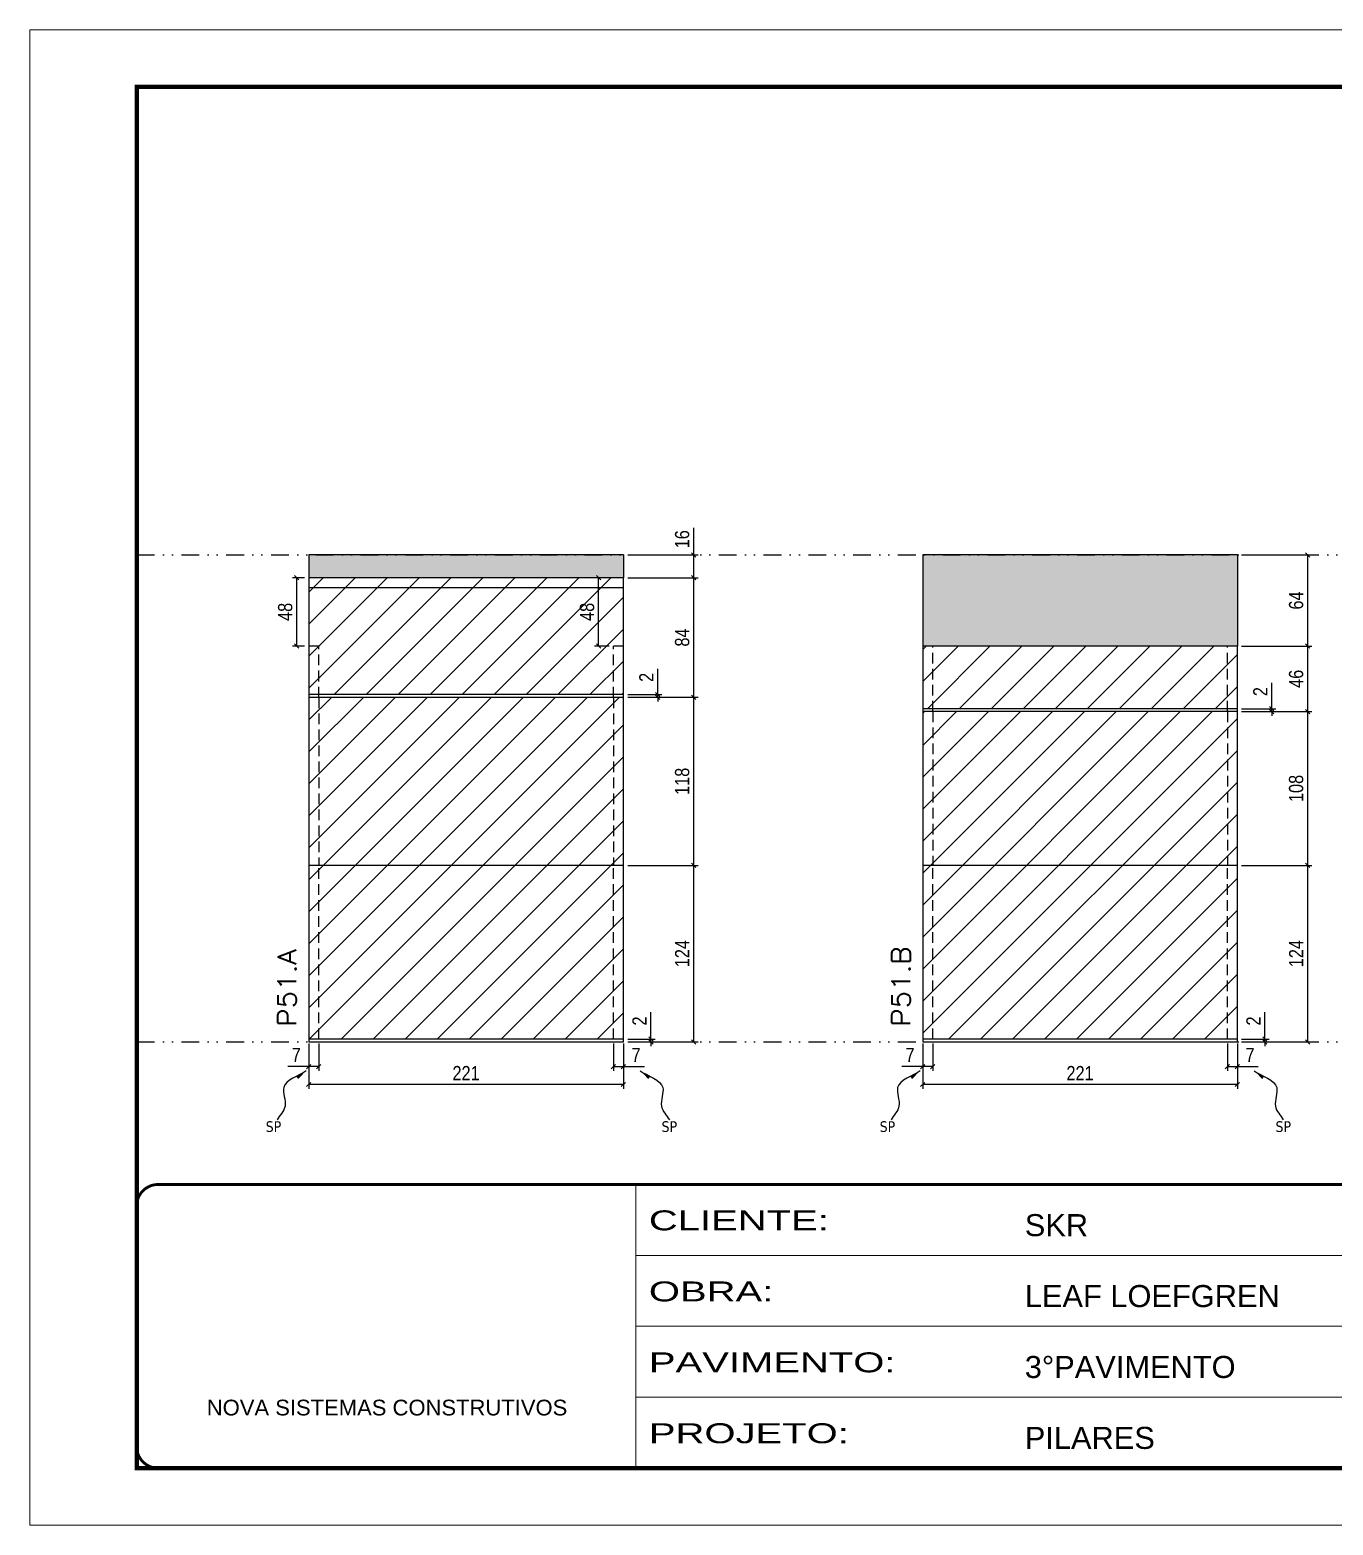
# Model space of a CAD drawing. Extents: x 14400 to 27878, y -21631 to 6985.
# Drawn here: x 14400 to 15315, y -11294 to -10244 of the extents above; entities that cross this region are included whole.
import ezdxf

# ---------------------------------------------------------------- set-up
doc = ezdxf.new("R2010")
doc.units = 0
for name, pattern in [('CONTINUO', [0]), ('DASHED', [0.75, 0.5, -0.25]), ('DIVIDE2', [0.625, 0.25, -0.125, 0, -0.125, 0, -0.125]), ('HIDDEN', [0.375, 0.25, -0.125])]:
    doc.linetypes.add(name, pattern=pattern)
for name, color, linetype in [('COTA', 241, 'Continuous'), ('Nível', 160, 'Continuous'), ('Painéis', 200, 'Continuous'), ('SARR_2.2x7', 40, 'Continuous'), ('Sarrafo de Pressão', 42, 'HIDDEN'), ('texto', 7, 'Continuous')]:
    doc.layers.add(name, color=color, linetype=linetype)
for name, color, linetype, lineweight in [('Folhas', 255, 'Continuous', 9), ('Hachura', 251, 'Continuous', 9), ('SARRAFO DE PRESSAO', 251, 'DASHED', 9), ('Texto Seção', 7, 'Continuous', 15)]:
    doc.layers.add(name, color=color, linetype=linetype, lineweight=lineweight)
doc.styles.add('ARIAL', font='arial.ttf')
doc.styles.add('COTA TECNICA', font='techl___.ttf', dxfattribs={"height": 10})
doc.styles.add('COTA TECNICA-50', font='techl___.ttf', dxfattribs={"height": 10})
doc.styles.add('REGUA-120', font='ROMANS.shx', dxfattribs={"height": 15})
doc.styles.get("Standard").update_dxf_attribs({"font": 'arial.ttf'})
doc.styles.add('Tecnologia', font='')
doc.styles.get('Tecnologia').set_extended_font_data('Forgotten Futurist')
doc.dimstyles.new('COTA PAINEL-50', dxfattribs={"dimtxt": 10, "dimasz": 3, "dimexe": 3, "dimexo": 3, "dimgap": 3, "dimtad": 1, "dimdec": 1, "dimzin": 12, "dimdsep": 46, "dimtxsty": 'COTA TECNICA-50', "dimblk1": 'OBLIQUE', "dimblk2": 'OBLIQUE', "dimsah": 1, "dimcen": 0.9, "dimclrd": 4, "dimclre": 4, "dimclrt": 240, "dimadec": 1, "dimazin": 3, "dimtfac": 1, "dimtdec": 1, "dimtmove": 0, "dimatfit": 3, "dimfxl": 1, "dimtolj": 1, "dimtzin": 12, "dimarcsym": 0})
doc.dimstyles.new('PAINEL', dxfattribs={"dimtxt": 10, "dimasz": 3, "dimexe": 3, "dimexo": 3, "dimgap": 3, "dimtad": 1, "dimdec": 1, "dimzin": 12, "dimdsep": 46, "dimtxsty": 'COTA TECNICA', "dimblk1": 'OBLIQUE', "dimblk2": 'OBLIQUE', "dimsah": 1, "dimcen": 0.9, "dimclrd": 4, "dimclre": 4, "dimclrt": 240, "dimadec": 1, "dimazin": 3, "dimtfac": 1, "dimtdec": 1, "dimtmove": 0, "dimatfit": 3, "dimfxl": 1, "dimtolj": 1, "dimtzin": 12, "dimarcsym": 0})
doc.dimstyles.get("Standard").update_dxf_attribs({"dimtxt": 0.18, "dimasz": 0.18, "dimexe": 0.18, "dimexo": 0.0625, "dimgap": 0.09, "dimtad": 0, "dimtih": 1, "dimtoh": 1, "dimdec": 4, "dimzin": 0, "dimdsep": 46, "dimtxsty": 'Standard', "dimcen": 0.09, "dimadec": 0, "dimazin": 0, "dimtfac": 1, "dimtdec": 4, "dimtofl": 0, "dimtmove": 0, "dimatfit": 3, "dimfxl": 1, "dimtolj": 1, "dimtzin": 0, "dimarcsym": 0})

# ---------------------------------------------------------------- blocks, each defined once
blk = doc.blocks.new('9999999999')
at = {"color": 30, "linetype": 'CONTINUO'}
for p, q in [((98564.6, 34230.2), (98564.6, 34429.4)), ((98564.6, 34379.6), (99584, 34379.6)), ((98564.6, 34329.8), (99488, 34329.8)), ((98564.6, 34280), (99488, 34280))]:
    blk.add_line(p, q, dxfattribs=at)
at = {"color": 30, "linetype": 'CONTINUO', "const_width": 2}
blk.add_lwpolyline([(99584, 34230.2), (99584, 34414.4, 0.414214), (99569, 34429.4), (98229, 34429.4, 0.414214), (98214, 34414.4), (98214, 34245.2, 0.414214), (98229, 34230.2), (99584, 34230.2)], format="xyb", dxfattribs=at)
at = {"layer": 'Folhas'}
blk.add_lwpolyline([(98139, 34190.2), (99624, 34190.2), (99624, 35240.2), (98139, 35240.2)], close=True, dxfattribs=at)
at = {"layer": 'Folhas', "color": 30, "const_width": 3}
blk.add_lwpolyline([(98214, 34230.2), (99584, 34230.2), (99584, 35200.2), (98214, 35200.2)], close=True, dxfattribs=at)
at = {"color": 7, "linetype": 'Continuous', "ltscale": 5, "style": 'ARIAL'}
for s, height, p in [('SKR', 15.48, (98837.7, 34393.1)), ('LEAF LOEFGREN', 15.483, (98837.7, 34343.3)), ('3°PAVIMENTO', 15.483, (98837.7, 34293.5)), ('NOVA SISTEMAS CONSTRUTIVOS', 11.059, (98263.2, 34267.2)), ('PILARES', 15.48, (98837.7, 34243.7))]:
    blk.add_text(s, height=height, dxfattribs=at).set_placement(p)
at = {"layer": 'Folhas', "color": 7, "style": 'Tecnologia', "width": 1.5}
for s, p in [('CLIENTE:', (98573.7, 34397.2)), ('OBRA:', (98573.7, 34347.3)), ('PAVIMENTO:', (98573.7, 34297.5)), ('PROJETO:', (98573.7, 34247.7))]:
    blk.add_text(s, height=14, dxfattribs=at).set_placement(p)
blk = doc.blocks.new('_Oblique')
at = {"color": 0, "linetype": 'ByBlock', "lineweight": -2}
blk.add_line((-0.5, -0.5), (0.5, 0.5), dxfattribs=at)
blk = doc.blocks.new('*D2200')
at = {"layer": 'COTA', "color": 4, "lineweight": -2, "transparency": 16777216}
for p, q in [((15027, -10955.6), (15027, -10987.5)), ((15248, -10955.6), (15248, -10987.5)), ((15248, -10984.5), (15027, -10984.5))]:
    blk.add_line(p, q, dxfattribs=at)
at = {"layer": 'Defpoints', "color": 0, "transparency": 16777216}
for p in [(15027, -10952.6), (15248, -10952.6), (15027, -10984.5)]:
    blk.add_point(p, dxfattribs=at)
at = {"layer": 'COTA', "color": 4, "lineweight": -2, "transparency": 16777216, "xscale": 3, "yscale": 3, "zscale": 3, "rotation": 180}
blk.add_blockref('_Oblique', (15027, -10984.5), dxfattribs=at)
at = {"layer": 'COTA', "color": 4, "lineweight": -2, "transparency": 16777216, "xscale": 3, "yscale": 3, "zscale": 3}
blk.add_blockref('_Oblique', (15248, -10984.5), dxfattribs=at)
at = {"layer": 'COTA', "color": 240, "transparency": 16777216, "insert": (15137.5, -10976.5), "char_height": 10, "attachment_point": 5, "style": 'COTA TECNICA'}
blk.add_mtext('\\A1;221', dxfattribs=at)
blk = doc.blocks.new('*D2201')
at = {"layer": 'COTA', "color": 4, "lineweight": -2, "transparency": 16777216}
for p, q in [((15241, -10955.6), (15241, -10974.9)), ((15248, -10957.6), (15248, -10974.9)), ((15241, -10971.9), (15248, -10971.9)), ((15248, -10971.9), (15262.7, -10971.9))]:
    blk.add_line(p, q, dxfattribs=at)
at = {"layer": 'Defpoints', "color": 0, "transparency": 16777216}
for p in [(15241, -10952.6), (15248, -10954.6), (15248, -10971.9)]:
    blk.add_point(p, dxfattribs=at)
at = {"layer": 'COTA', "color": 4, "lineweight": -2, "transparency": 16777216, "xscale": 3, "yscale": 3, "zscale": 3, "rotation": 180}
blk.add_blockref('_Oblique', (15241, -10971.9), dxfattribs=at)
at = {"layer": 'COTA', "color": 4, "lineweight": -2, "transparency": 16777216, "xscale": 3, "yscale": 3, "zscale": 3}
blk.add_blockref('_Oblique', (15248, -10971.9), dxfattribs=at)
at = {"layer": 'COTA', "color": 240, "transparency": 16777216, "insert": (15256.9, -10963.8), "char_height": 10, "attachment_point": 5, "style": 'COTA TECNICA-50'}
blk.add_mtext('\\A1;7', dxfattribs=at)
blk = doc.blocks.new('*D2202')
at = {"layer": 'COTA', "color": 4, "lineweight": -2, "transparency": 16777216}
for p, q in [((15027, -10957.6), (15027, -10974.9)), ((15034, -10955.6), (15034, -10974.9)), ((15027, -10971.9), (15012.3, -10971.9)), ((15034, -10971.9), (15027, -10971.9))]:
    blk.add_line(p, q, dxfattribs=at)
at = {"layer": 'Defpoints', "color": 0, "transparency": 16777216}
for p in [(15027, -10954.6), (15034, -10952.6), (15027, -10971.9)]:
    blk.add_point(p, dxfattribs=at)
at = {"layer": 'COTA', "color": 4, "lineweight": -2, "transparency": 16777216, "xscale": 3, "yscale": 3, "zscale": 3, "rotation": 180}
blk.add_blockref('_Oblique', (15027, -10971.9), dxfattribs=at)
at = {"layer": 'COTA', "color": 4, "lineweight": -2, "transparency": 16777216, "xscale": 3, "yscale": 3, "zscale": 3}
blk.add_blockref('_Oblique', (15034, -10971.9), dxfattribs=at)
at = {"layer": 'COTA', "color": 240, "transparency": 16777216, "insert": (15018.1, -10963.8), "char_height": 10, "attachment_point": 5, "style": 'COTA TECNICA-50'}
blk.add_mtext('\\A1;7', dxfattribs=at)
blk = doc.blocks.new('*D2203')
at = {"layer": 'COTA', "color": 4, "lineweight": -2, "transparency": 16777216}
for p, q in [((15267.3, -10952.6), (15267.3, -10933.8)), ((15251, -10952.6), (15270.3, -10952.6)), ((15251, -10954.6), (15270.3, -10954.6)), ((15267.3, -10954.6), (15267.3, -10952.6)), ((15267.3, -10954.6), (15267.3, -10957.6))]:
    blk.add_line(p, q, dxfattribs=at)
at = {"layer": 'Defpoints', "color": 0, "transparency": 16777216}
for p in [(15248, -10952.6), (15248, -10954.6), (15267.3, -10954.6)]:
    blk.add_point(p, dxfattribs=at)
at = {"layer": 'COTA', "color": 4, "lineweight": -2, "transparency": 16777216, "xscale": 3, "yscale": 3, "zscale": 3}
for p, rotation in [((15267.3, -10952.6), 270), ((15267.3, -10954.6), 90)]:
    blk.add_blockref('_Oblique', p, dxfattribs=dict(at, rotation=rotation))
at = {"layer": 'COTA', "color": 240, "transparency": 16777216, "insert": (15259.3, -10939.9), "char_height": 10, "attachment_point": 5, "rotation": 90, "style": 'COTA TECNICA-50'}
blk.add_mtext('\\A1;2', dxfattribs=at)
blk = doc.blocks.new('*D2204')
at = {"layer": 'COTA', "color": 4, "linetype": 'ByBlock', "lineweight": -2, "transparency": 16777216}
for p, q in [((15251, -10830.6), (15300.4, -10830.6)), ((15297.4, -10954.6), (15297.4, -10830.6)), ((15251, -10954.6), (15300.4, -10954.6))]:
    blk.add_line(p, q, dxfattribs=at)
at = {"layer": 'Defpoints', "color": 0, "linetype": 'ByBlock', "transparency": 16777216}
for p in [(15248, -10830.6), (15297.4, -10830.6), (15248, -10954.6)]:
    blk.add_point(p, dxfattribs=at)
at = {"layer": 'COTA', "color": 4, "linetype": 'ByBlock', "lineweight": -2, "transparency": 16777216, "xscale": 3, "yscale": 3, "zscale": 3}
for p, rotation in [((15297.4, -10830.6), 90), ((15297.4, -10954.6), 270)]:
    blk.add_blockref('_Oblique', p, dxfattribs=dict(at, rotation=rotation))
at = {"layer": 'COTA', "color": 240, "linetype": 'ByBlock', "transparency": 16777216, "insert": (15289.3, -10892.6), "char_height": 10, "attachment_point": 5, "rotation": 90, "style": 'COTA TECNICA'}
blk.add_mtext('\\A1;124', dxfattribs=at)
blk = doc.blocks.new('*D2205')
at = {"layer": 'COTA', "color": 4, "linetype": 'ByBlock', "lineweight": -2, "transparency": 16777216}
for p, q in [((15251, -10830.6), (15300.4, -10830.6)), ((15297.4, -10954.6), (15297.4, -10830.6)), ((15251, -10954.6), (15300.4, -10954.6))]:
    blk.add_line(p, q, dxfattribs=at)
at = {"layer": 'Defpoints', "color": 0, "linetype": 'ByBlock', "transparency": 16777216}
for p in [(15248, -10830.6), (15297.4, -10830.6), (15248, -10954.6)]:
    blk.add_point(p, dxfattribs=at)
at = {"layer": 'COTA', "color": 4, "linetype": 'ByBlock', "lineweight": -2, "transparency": 16777216, "xscale": 3, "yscale": 3, "zscale": 3}
for p, rotation in [((15297.4, -10830.6), 90), ((15297.4, -10954.6), 270)]:
    blk.add_blockref('_Oblique', p, dxfattribs=dict(at, rotation=rotation))
at = {"layer": 'COTA', "color": 240, "linetype": 'ByBlock', "transparency": 16777216, "insert": (15289.3, -10892.6), "char_height": 10, "attachment_point": 5, "rotation": 90, "style": 'COTA TECNICA'}
blk.add_mtext('\\A1;124', dxfattribs=at)
blk = doc.blocks.new('*D2206')
at = {"layer": 'COTA', "color": 4, "lineweight": -2, "transparency": 16777216}
for p, q in [((15251, -10612.6), (15300.4, -10612.6)), ((15297.4, -10676.6), (15297.4, -10612.6)), ((15251, -10676.6), (15300.4, -10676.6))]:
    blk.add_line(p, q, dxfattribs=at)
at = {"layer": 'Defpoints', "color": 0, "transparency": 16777216}
for p in [(15248, -10612.6), (15297.4, -10612.6), (15248, -10676.6)]:
    blk.add_point(p, dxfattribs=at)
at = {"layer": 'COTA', "color": 4, "lineweight": -2, "transparency": 16777216, "xscale": 3, "yscale": 3, "zscale": 3}
for p, rotation in [((15297.4, -10612.6), 90), ((15297.4, -10676.6), 270)]:
    blk.add_blockref('_Oblique', p, dxfattribs=dict(at, rotation=rotation))
at = {"layer": 'COTA', "color": 240, "transparency": 16777216, "insert": (15289.3, -10644.6), "char_height": 10, "attachment_point": 5, "rotation": 90, "style": 'COTA TECNICA'}
blk.add_mtext('\\A1;64', dxfattribs=at)
blk = doc.blocks.new('*D2199')
at = {"layer": 'COTA', "color": 4, "lineweight": -2, "transparency": 16777216}
for p, q in [((15251, -10722.6), (15300.4, -10722.6)), ((15297.4, -10830.6), (15297.4, -10722.6)), ((15251, -10830.6), (15300.4, -10830.6))]:
    blk.add_line(p, q, dxfattribs=at)
at = {"layer": 'Defpoints', "color": 0, "transparency": 16777216}
for p in [(15248, -10722.6), (15297.4, -10722.6), (15248, -10830.6)]:
    blk.add_point(p, dxfattribs=at)
at = {"layer": 'COTA', "color": 4, "lineweight": -2, "transparency": 16777216, "xscale": 3, "yscale": 3, "zscale": 3}
for p, rotation in [((15297.4, -10722.6), 90), ((15297.4, -10830.6), 270)]:
    blk.add_blockref('_Oblique', p, dxfattribs=dict(at, rotation=rotation))
at = {"layer": 'COTA', "color": 240, "transparency": 16777216, "insert": (15289.3, -10776.6), "char_height": 10, "attachment_point": 5, "rotation": 90, "style": 'COTA TECNICA'}
blk.add_mtext('\\A1;108', dxfattribs=at)
blk = doc.blocks.new('*D2207')
at = {"layer": 'COTA', "color": 4, "lineweight": -2, "transparency": 16777216}
for p, q in [((15251, -10676.6), (15300.4, -10676.6)), ((15297.4, -10722.6), (15297.4, -10676.6)), ((15251, -10722.6), (15300.4, -10722.6))]:
    blk.add_line(p, q, dxfattribs=at)
at = {"layer": 'Defpoints', "color": 0, "transparency": 16777216}
for p in [(15248, -10676.6), (15297.4, -10676.6), (15248, -10722.6)]:
    blk.add_point(p, dxfattribs=at)
at = {"layer": 'COTA', "color": 4, "lineweight": -2, "transparency": 16777216, "xscale": 3, "yscale": 3, "zscale": 3}
for p, rotation in [((15297.4, -10676.6), 90), ((15297.4, -10722.6), 270)]:
    blk.add_blockref('_Oblique', p, dxfattribs=dict(at, rotation=rotation))
at = {"layer": 'COTA', "color": 240, "transparency": 16777216, "insert": (15289.3, -10699.6), "char_height": 10, "attachment_point": 5, "rotation": 90, "style": 'COTA TECNICA'}
blk.add_mtext('\\A1;46', dxfattribs=at)
blk = doc.blocks.new('*D2208')
at = {"layer": 'COTA', "color": 4, "lineweight": -2, "transparency": 16777216}
for p, q in [((14595.8, -10955.6), (14595.8, -10987.5)), ((14816.8, -10955.6), (14816.8, -10987.5)), ((14816.8, -10984.5), (14595.8, -10984.5))]:
    blk.add_line(p, q, dxfattribs=at)
at = {"layer": 'Defpoints', "color": 0, "transparency": 16777216}
for p in [(14595.8, -10952.6), (14816.8, -10952.6), (14595.8, -10984.5)]:
    blk.add_point(p, dxfattribs=at)
at = {"layer": 'COTA', "color": 4, "lineweight": -2, "transparency": 16777216, "xscale": 3, "yscale": 3, "zscale": 3, "rotation": 180}
blk.add_blockref('_Oblique', (14595.8, -10984.5), dxfattribs=at)
at = {"layer": 'COTA', "color": 4, "lineweight": -2, "transparency": 16777216, "xscale": 3, "yscale": 3, "zscale": 3}
blk.add_blockref('_Oblique', (14816.8, -10984.5), dxfattribs=at)
at = {"layer": 'COTA', "color": 240, "transparency": 16777216, "insert": (14706.3, -10976.5), "char_height": 10, "attachment_point": 5, "style": 'COTA TECNICA'}
blk.add_mtext('\\A1;221', dxfattribs=at)
blk = doc.blocks.new('*D2209')
at = {"layer": 'COTA', "color": 4, "lineweight": -2, "transparency": 16777216}
for p, q in [((14809.8, -10955.6), (14809.8, -10974.9)), ((14816.8, -10957.6), (14816.8, -10974.9)), ((14809.8, -10971.9), (14816.8, -10971.9)), ((14816.8, -10971.9), (14831.6, -10971.9))]:
    blk.add_line(p, q, dxfattribs=at)
at = {"layer": 'Defpoints', "color": 0, "transparency": 16777216}
for p in [(14809.8, -10952.6), (14816.8, -10954.6), (14816.8, -10971.9)]:
    blk.add_point(p, dxfattribs=at)
at = {"layer": 'COTA', "color": 4, "lineweight": -2, "transparency": 16777216, "xscale": 3, "yscale": 3, "zscale": 3, "rotation": 180}
blk.add_blockref('_Oblique', (14809.8, -10971.9), dxfattribs=at)
at = {"layer": 'COTA', "color": 4, "lineweight": -2, "transparency": 16777216, "xscale": 3, "yscale": 3, "zscale": 3}
blk.add_blockref('_Oblique', (14816.8, -10971.9), dxfattribs=at)
at = {"layer": 'COTA', "color": 240, "transparency": 16777216, "insert": (14825.7, -10963.8), "char_height": 10, "attachment_point": 5, "style": 'COTA TECNICA-50'}
blk.add_mtext('\\A1;7', dxfattribs=at)
blk = doc.blocks.new('*D2210')
at = {"layer": 'COTA', "color": 4, "lineweight": -2, "transparency": 16777216}
for p, q in [((14595.8, -10957.6), (14595.8, -10974.9)), ((14602.8, -10955.6), (14602.8, -10974.9)), ((14595.8, -10971.9), (14581.1, -10971.9)), ((14602.8, -10971.9), (14595.8, -10971.9))]:
    blk.add_line(p, q, dxfattribs=at)
at = {"layer": 'Defpoints', "color": 0, "transparency": 16777216}
for p in [(14595.8, -10954.6), (14602.8, -10952.6), (14595.8, -10971.9)]:
    blk.add_point(p, dxfattribs=at)
at = {"layer": 'COTA', "color": 4, "lineweight": -2, "transparency": 16777216, "xscale": 3, "yscale": 3, "zscale": 3, "rotation": 180}
blk.add_blockref('_Oblique', (14595.8, -10971.9), dxfattribs=at)
at = {"layer": 'COTA', "color": 4, "lineweight": -2, "transparency": 16777216, "xscale": 3, "yscale": 3, "zscale": 3}
blk.add_blockref('_Oblique', (14602.8, -10971.9), dxfattribs=at)
at = {"layer": 'COTA', "color": 240, "transparency": 16777216, "insert": (14587, -10963.8), "char_height": 10, "attachment_point": 5, "style": 'COTA TECNICA-50'}
blk.add_mtext('\\A1;7', dxfattribs=at)
blk = doc.blocks.new('*D2211')
at = {"layer": 'COTA', "color": 4, "lineweight": -2, "transparency": 16777216}
for p, q in [((14836.1, -10952.6), (14836.1, -10933.8)), ((14819.8, -10952.6), (14839.1, -10952.6)), ((14819.8, -10954.6), (14839.1, -10954.6)), ((14836.1, -10954.6), (14836.1, -10952.6)), ((14836.1, -10954.6), (14836.1, -10957.6))]:
    blk.add_line(p, q, dxfattribs=at)
at = {"layer": 'Defpoints', "color": 0, "transparency": 16777216}
for p in [(14816.8, -10952.6), (14816.8, -10954.6), (14836.1, -10954.6)]:
    blk.add_point(p, dxfattribs=at)
at = {"layer": 'COTA', "color": 4, "lineweight": -2, "transparency": 16777216, "xscale": 3, "yscale": 3, "zscale": 3}
for p, rotation in [((14836.1, -10952.6), 270), ((14836.1, -10954.6), 90)]:
    blk.add_blockref('_Oblique', p, dxfattribs=dict(at, rotation=rotation))
at = {"layer": 'COTA', "color": 240, "transparency": 16777216, "insert": (14828.1, -10939.9), "char_height": 10, "attachment_point": 5, "rotation": 90, "style": 'COTA TECNICA-50'}
blk.add_mtext('\\A1;2', dxfattribs=at)
blk = doc.blocks.new('*D2212')
at = {"layer": 'COTA', "color": 4, "linetype": 'ByBlock', "lineweight": -2, "transparency": 16777216}
for p, q in [((14819.8, -10830.6), (14869.2, -10830.6)), ((14866.2, -10954.6), (14866.2, -10830.6)), ((14819.8, -10954.6), (14869.2, -10954.6))]:
    blk.add_line(p, q, dxfattribs=at)
at = {"layer": 'Defpoints', "color": 0, "linetype": 'ByBlock', "transparency": 16777216}
for p in [(14816.8, -10830.6), (14866.2, -10830.6), (14816.8, -10954.6)]:
    blk.add_point(p, dxfattribs=at)
at = {"layer": 'COTA', "color": 4, "linetype": 'ByBlock', "lineweight": -2, "transparency": 16777216, "xscale": 3, "yscale": 3, "zscale": 3}
for p, rotation in [((14866.2, -10830.6), 90), ((14866.2, -10954.6), 270)]:
    blk.add_blockref('_Oblique', p, dxfattribs=dict(at, rotation=rotation))
at = {"layer": 'COTA', "color": 240, "linetype": 'ByBlock', "transparency": 16777216, "insert": (14858.1, -10892.6), "char_height": 10, "attachment_point": 5, "rotation": 90, "style": 'COTA TECNICA'}
blk.add_mtext('\\A1;124', dxfattribs=at)
blk = doc.blocks.new('*D2213')
at = {"layer": 'COTA', "color": 4, "linetype": 'ByBlock', "lineweight": -2, "transparency": 16777216}
for p, q in [((14819.8, -10830.6), (14869.2, -10830.6)), ((14866.2, -10954.6), (14866.2, -10830.6)), ((14819.8, -10954.6), (14869.2, -10954.6))]:
    blk.add_line(p, q, dxfattribs=at)
at = {"layer": 'Defpoints', "color": 0, "linetype": 'ByBlock', "transparency": 16777216}
for p in [(14816.8, -10830.6), (14866.2, -10830.6), (14816.8, -10954.6)]:
    blk.add_point(p, dxfattribs=at)
at = {"layer": 'COTA', "color": 4, "linetype": 'ByBlock', "lineweight": -2, "transparency": 16777216, "xscale": 3, "yscale": 3, "zscale": 3}
for p, rotation in [((14866.2, -10830.6), 90), ((14866.2, -10954.6), 270)]:
    blk.add_blockref('_Oblique', p, dxfattribs=dict(at, rotation=rotation))
at = {"layer": 'COTA', "color": 240, "linetype": 'ByBlock', "transparency": 16777216, "insert": (14858.1, -10892.6), "char_height": 10, "attachment_point": 5, "rotation": 90, "style": 'COTA TECNICA'}
blk.add_mtext('\\A1;124', dxfattribs=at)
blk = doc.blocks.new('*D2214')
at = {"layer": 'COTA', "color": 4, "lineweight": -2, "transparency": 16777216}
for p, q in [((14866.2, -10612.6), (14866.2, -10593.6)), ((14819.8, -10612.6), (14869.2, -10612.6)), ((14866.2, -10628.6), (14866.2, -10612.6)), ((14819.8, -10628.6), (14869.2, -10628.6))]:
    blk.add_line(p, q, dxfattribs=at)
at = {"layer": 'Defpoints', "color": 0, "transparency": 16777216}
for p in [(14816.8, -10612.6), (14866.2, -10612.6), (14816.8, -10628.6)]:
    blk.add_point(p, dxfattribs=at)
at = {"layer": 'COTA', "color": 4, "lineweight": -2, "transparency": 16777216, "xscale": 3, "yscale": 3, "zscale": 3}
for p, rotation in [((14866.2, -10612.6), 90), ((14866.2, -10628.6), 270)]:
    blk.add_blockref('_Oblique', p, dxfattribs=dict(at, rotation=rotation))
at = {"layer": 'COTA', "color": 240, "transparency": 16777216, "insert": (14858.1, -10601.6), "char_height": 10, "attachment_point": 5, "rotation": 90, "style": 'COTA TECNICA'}
blk.add_mtext('\\A1;16', dxfattribs=at)
blk = doc.blocks.new('*D2215')
at = {"layer": 'COTA', "color": 4, "lineweight": -2, "transparency": 16777216}
for p, q in [((14819.8, -10712.6), (14869.2, -10712.6)), ((14866.2, -10830.6), (14866.2, -10712.6)), ((14819.8, -10830.6), (14869.2, -10830.6))]:
    blk.add_line(p, q, dxfattribs=at)
at = {"layer": 'Defpoints', "color": 0, "transparency": 16777216}
for p in [(14816.8, -10712.6), (14866.2, -10712.6), (14816.8, -10830.6)]:
    blk.add_point(p, dxfattribs=at)
at = {"layer": 'COTA', "color": 4, "lineweight": -2, "transparency": 16777216, "xscale": 3, "yscale": 3, "zscale": 3}
for p, rotation in [((14866.2, -10712.6), 90), ((14866.2, -10830.6), 270)]:
    blk.add_blockref('_Oblique', p, dxfattribs=dict(at, rotation=rotation))
at = {"layer": 'COTA', "color": 240, "transparency": 16777216, "insert": (14858.1, -10771.6), "char_height": 10, "attachment_point": 5, "rotation": 90, "style": 'COTA TECNICA'}
blk.add_mtext('\\A1;118', dxfattribs=at)
blk = doc.blocks.new('*D2216')
at = {"layer": 'COTA', "color": 4, "lineweight": -2, "transparency": 16777216}
for p, q in [((14819.8, -10628.6), (14869.2, -10628.6)), ((14866.2, -10712.6), (14866.2, -10628.6)), ((14819.8, -10712.6), (14869.2, -10712.6))]:
    blk.add_line(p, q, dxfattribs=at)
at = {"layer": 'Defpoints', "color": 0, "transparency": 16777216}
for p in [(14816.8, -10628.6), (14866.2, -10628.6), (14816.8, -10712.6)]:
    blk.add_point(p, dxfattribs=at)
at = {"layer": 'COTA', "color": 4, "lineweight": -2, "transparency": 16777216, "xscale": 3, "yscale": 3, "zscale": 3}
for p, rotation in [((14866.2, -10628.6), 90), ((14866.2, -10712.6), 270)]:
    blk.add_blockref('_Oblique', p, dxfattribs=dict(at, rotation=rotation))
at = {"layer": 'COTA', "color": 240, "transparency": 16777216, "insert": (14858.1, -10670.6), "char_height": 10, "attachment_point": 5, "rotation": 90, "style": 'COTA TECNICA'}
blk.add_mtext('\\A1;84', dxfattribs=at)
blk = doc.blocks.new('*D2217')
at = {"layer": 'COTA', "color": 4, "lineweight": -2, "transparency": 16777216}
for p, q in [((14592.8, -10628.6), (14584.4, -10628.6)), ((14587.4, -10676.6), (14587.4, -10628.6)), ((14592.8, -10676.6), (14584.4, -10676.6))]:
    blk.add_line(p, q, dxfattribs=at)
at = {"layer": 'Defpoints', "color": 0, "transparency": 16777216}
for p in [(14587.4, -10628.6), (14595.8, -10628.6), (14595.8, -10676.6)]:
    blk.add_point(p, dxfattribs=at)
at = {"layer": 'COTA', "color": 4, "lineweight": -2, "transparency": 16777216, "xscale": 3, "yscale": 3, "zscale": 3}
for p, rotation in [((14587.4, -10628.6), 90), ((14587.4, -10676.6), 270)]:
    blk.add_blockref('_Oblique', p, dxfattribs=dict(at, rotation=rotation))
at = {"layer": 'COTA', "color": 240, "transparency": 16777216, "insert": (14579.3, -10652.6), "char_height": 10, "attachment_point": 5, "rotation": 90, "style": 'COTA TECNICA'}
blk.add_mtext('\\A1;48', dxfattribs=at)
blk = doc.blocks.new('*D2218')
at = {"layer": 'COTA', "color": 4, "lineweight": -2, "transparency": 16777216}
for p, q in [((14806.8, -10628.6), (14796.4, -10628.6)), ((14799.4, -10676.6), (14799.4, -10628.6)), ((14806.8, -10676.6), (14796.4, -10676.6))]:
    blk.add_line(p, q, dxfattribs=at)
at = {"layer": 'Defpoints', "color": 0, "transparency": 16777216}
for p in [(14799.4, -10628.6), (14809.8, -10628.6), (14809.8, -10676.6)]:
    blk.add_point(p, dxfattribs=at)
at = {"layer": 'COTA', "color": 4, "lineweight": -2, "transparency": 16777216, "xscale": 3, "yscale": 3, "zscale": 3}
for p, rotation in [((14799.4, -10628.6), 90), ((14799.4, -10676.6), 270)]:
    blk.add_blockref('_Oblique', p, dxfattribs=dict(at, rotation=rotation))
at = {"layer": 'COTA', "color": 240, "transparency": 16777216, "insert": (14791.3, -10652.6), "char_height": 10, "attachment_point": 5, "rotation": 90, "style": 'COTA TECNICA'}
blk.add_mtext('\\A1;48', dxfattribs=at)
blk = doc.blocks.new('*D2397')
at = {"layer": 'COTA', "color": 4, "lineweight": -2, "transparency": 16777216}
for p, q in [((14840.9, -10710.6), (14840.9, -10692.5)), ((14819.8, -10710.6), (14843.9, -10710.6)), ((14819.8, -10712.6), (14843.9, -10712.6)), ((14840.9, -10712.6), (14840.9, -10710.6)), ((14840.9, -10712.6), (14840.9, -10715.6))]:
    blk.add_line(p, q, dxfattribs=at)
at = {"layer": 'Defpoints', "color": 0, "transparency": 16777216}
for p in [(14816.8, -10710.6), (14816.8, -10712.6), (14840.9, -10710.6)]:
    blk.add_point(p, dxfattribs=at)
at = {"layer": 'COTA', "color": 4, "lineweight": -2, "transparency": 16777216, "xscale": 3, "yscale": 3, "zscale": 3}
for p, rotation in [((14840.9, -10710.6), 270), ((14840.9, -10712.6), 90)]:
    blk.add_blockref('_Oblique', p, dxfattribs=dict(at, rotation=rotation))
at = {"layer": 'COTA', "color": 240, "transparency": 16777216, "insert": (14832.9, -10698.6), "char_height": 10, "attachment_point": 5, "rotation": 90, "style": 'COTA TECNICA'}
blk.add_mtext('\\A1;2', dxfattribs=at)
blk = doc.blocks.new('*D2398')
at = {"layer": 'COTA', "color": 4, "lineweight": -2, "transparency": 16777216}
for p, q in [((15272.1, -10720.6), (15272.1, -10702.5)), ((15251, -10720.6), (15275.1, -10720.6)), ((15251, -10722.6), (15275.1, -10722.6)), ((15272.1, -10722.6), (15272.1, -10720.6)), ((15272.1, -10722.6), (15272.1, -10725.6))]:
    blk.add_line(p, q, dxfattribs=at)
at = {"layer": 'Defpoints', "color": 0, "transparency": 16777216}
for p in [(15248, -10720.6), (15248, -10722.6), (15272.1, -10720.6)]:
    blk.add_point(p, dxfattribs=at)
at = {"layer": 'COTA', "color": 4, "lineweight": -2, "transparency": 16777216, "xscale": 3, "yscale": 3, "zscale": 3}
for p, rotation in [((15272.1, -10720.6), 270), ((15272.1, -10722.6), 90)]:
    blk.add_blockref('_Oblique', p, dxfattribs=dict(at, rotation=rotation))
at = {"layer": 'COTA', "color": 240, "transparency": 16777216, "insert": (15264.1, -10708.6), "char_height": 10, "attachment_point": 5, "rotation": 90, "style": 'COTA TECNICA'}
blk.add_mtext('\\A1;2', dxfattribs=at)

msp = doc.modelspace()

# ---------------------------------------------------------------- hatches: boundary and pattern name
at = {"layer": 'COTA'}
h = msp.add_hatch(dxfattribs=at)
h.set_pattern_fill('AR-CONC', color=256, scale=0.03)
h.set_pattern_definition([(50, (0, 2), (5.4655401, -0.4781726), [0.5715, -6.2865]), (355, (0, 2), (-1.0573026, 5.7317054), [0.4572, -5.0292175]), (100.451445, (0.4555, 1.96), (4.4082374, 5.2535326), [0.4857003, -5.3427073]), (46.1842, (0, 3.524), (8.1323712, -1.2612698), [0.85725, -9.42975]), (96.63556, (0.678, 3.419), (7.122124, 7.4227837), [0.7285507, -8.0140682]), (351.18415, (0, 3.524), (7.122124, 7.4227837), [0.685799, -7.543792]), (21, (0.762, 3.143), (4.5484317, -3.067956), [0.5715, -6.2865]), (326, (0.762, 3.143), (1.8540609, 5.525639), [0.4572, -5.0292]), (71.451445, (1.141, 2.8873), (6.4024926, 2.457683), [0.4857003, -5.3426981]), (37.5, (0, 2), (0.0926581, 2.53665117), [0, -4.96824, 0, -5.1054, 0, -5.04825]), (7.5, (0, 2), (2.00458988, 3.00541724), [0, -2.91084, 0, -4.85394, 0, -1.92405]), (327.5, (-1.6993, 2), (4.06771786, -0.17186232), [0, -1.905, 0, -5.9436, 0, -7.8867]), (317.5, (-2.4613, 2), (4.44387544, 0.7627947), [0, -2.4765, 0, -3.94716, 0, -5.6007])])
h.paths.add_polyline_path([(14595.82, -10612.62), (14595.82, -10628.62), (14816.82, -10628.62), (14816.82, -10612.62)])
h = msp.add_hatch(dxfattribs=at)
h.set_pattern_fill('AR-CONC', color=256, scale=0.03)
h.set_pattern_definition([(50, (1.963, -1146.575), (5.4655401, -0.4781726), [0.5715, -6.2865]), (355, (1.963, -1146.575), (-1.0573026, 5.7317054), [0.4572, -5.0292175]), (100.451445, (2.4185, -1146.615), (4.4082374, 5.2535326), [0.4857003, -5.3427073]), (46.1842, (1.963, -1145.051), (8.1323712, -1.2612698), [0.85725, -9.42975]), (96.63556, (2.641, -1145.156), (7.122124, 7.4227837), [0.7285507, -8.0140682]), (351.18415, (1.963, -1145.051), (7.122124, 7.4227837), [0.685799, -7.543792]), (21, (2.725, -1145.432), (4.5484317, -3.067956), [0.5715, -6.2865]), (326, (2.725, -1145.432), (1.8540609, 5.525639), [0.4572, -5.0292]), (71.451445, (3.104, -1145.688), (6.4024926, 2.457683), [0.4857003, -5.3426981]), (37.5, (1.963, -1146.5751), (0.0926581, 2.53665117), [0, -4.96824, 0, -5.1054, 0, -5.04825]), (7.5, (1.963, -1146.575), (2.00458988, 3.00541724), [0, -2.91084, 0, -4.85394, 0, -1.92405]), (327.5, (0.2638, -1146.5751), (4.06771786, -0.17186232), [0, -1.905, 0, -5.9436, 0, -7.8867]), (317.5, (-0.4982, -1146.575), (4.44387544, 0.7627947), [0, -2.4765, 0, -3.94716, 0, -5.6007])])
h.paths.add_polyline_path([(15248.01, -10676.62), (15248.01, -10612.62), (15027.01, -10612.62), (15027.01, -10676.62)])
at = {"layer": 'Hachura'}
h = msp.add_hatch(dxfattribs=at)
h.set_pattern_fill('ANSI31', color=256, scale=5)
h.paths.add_polyline_path([(14816.82, -10628.62), (14595.82, -10628.62), (14595.82, -10710.62), (14816.82, -10710.62)])
h.paths.add_polyline_path([(15248.01, -10676.62), (15027.01, -10676.62), (15027.01, -10720.62), (15248.01, -10720.62)])
h.paths.add_polyline_path([(15457.93, -10676.62), (15432.93, -10676.62), (15432.93, -10712.62), (15457.93, -10712.62)])
h.paths.add_polyline_path([(15671.44, -10676.62), (15646.44, -10676.62), (15646.44, -10712.62), (15671.44, -10712.62)])
h = msp.add_hatch(dxfattribs=at)
h.set_pattern_fill('ANSI31', color=256, scale=5)
h.paths.add_polyline_path([(14595.82, -10712.62), (14595.82, -10830.62), (14816.82, -10830.62), (14816.82, -10712.62)])
h.paths.add_polyline_path([(14595.82, -10830.62), (14595.82, -10952.62), (14816.82, -10952.62), (14816.82, -10830.62)])
h.paths.add_polyline_path([(15248.01, -10830.62), (15248.01, -10722.62), (15027.01, -10722.62), (15027.01, -10830.62)])
h.paths.add_polyline_path([(15027.01, -10830.62), (15027.01, -10952.62), (15248.01, -10952.62), (15248.01, -10830.62)])
h.paths.add_polyline_path([(15432.93, -10952.62), (15457.93, -10952.62), (15457.93, -10712.62), (15432.93, -10712.62)])
h.paths.add_polyline_path([(15671.44, -10712.62), (15646.44, -10712.62), (15646.44, -10952.62), (15671.44, -10952.62)])

# ---------------------------------------------------------------- linework, layer by layer
at = {"layer": 'COTA'}
for p, q in [((14816.82, -10612.62), (14595.82, -10612.62)), ((14595.82, -10612.62), (14595.82, -10628.62)), ((14816.82, -10612.62), (14816.82, -10628.62)), ((15248.01, -10612.62), (15027.01, -10612.62)), ((15027.01, -10612.62), (15027.01, -10676.62)), ((15248.01, -10612.62), (15248.01, -10676.62)), ((14602.82, -10676.62), (14595.82, -10676.62)), ((14816.82, -10676.62), (14809.82, -10676.62))]:
    msp.add_line(p, q, dxfattribs=at)
at = {"layer": 'Nível', "color": 4, "linetype": 'DIVIDE2', "ltscale": 50}
for p, q in [((14474.97, -10612.62), (15844.97, -10612.62)), ((14474.97, -10954.62), (15844.97, -10954.62))]:
    msp.add_line(p, q, dxfattribs=at)
at = {"layer": 'Painéis'}
for p, q in [((14595.82, -10628.62), (14595.82, -10954.62)), ((14816.82, -10628.62), (14595.82, -10628.62)), ((14816.82, -10954.62), (14816.82, -10628.62)), ((15027.01, -10676.62), (15027.01, -10954.62)), ((15248.01, -10676.62), (15027.01, -10676.62)), ((15248.01, -10954.62), (15248.01, -10676.62)), ((14816.82, -10710.62), (14595.82, -10710.62)), ((14816.82, -10712.62), (14595.82, -10712.62)), ((15248.01, -10720.62), (15027.01, -10720.62)), ((15248.01, -10722.62), (15027.01, -10722.62)), ((14816.82, -10830.62), (14595.82, -10830.62)), ((15248.01, -10830.62), (15027.01, -10830.62)), ((14595.82, -10954.62), (14816.82, -10954.62)), ((15027.01, -10954.62), (15248.01, -10954.62))]:
    msp.add_line(p, q, dxfattribs=at)
for points in [[(14816.82, -10952.62), (14595.82, -10952.62), (14595.82, -10954.62), (14816.82, -10954.62)], [(15248.01, -10952.62), (15027.01, -10952.62), (15027.01, -10954.62), (15248.01, -10954.62)]]:
    msp.add_lwpolyline(points, close=True, dxfattribs=at)
at = {"layer": 'SARR_2.2x7'}
msp.add_line((14816.82, -10635.62), (14595.82, -10635.62), dxfattribs=at)
at = {"layer": 'Sarrafo de Pressão', "ltscale": 30}
for p, q in [((14602.82, -10712.62), (14602.82, -10676.62)), ((14809.82, -10712.62), (14809.82, -10676.62)), ((15034.01, -10722.62), (15034.01, -10676.62)), ((15241.01, -10722.62), (15241.01, -10676.62)), ((14602.82, -10712.62), (14602.82, -10830.62)), ((14809.82, -10712.62), (14809.82, -10830.62)), ((15034.01, -10722.62), (15034.01, -10830.62)), ((15241.01, -10722.62), (15241.01, -10830.62)), ((14602.82, -10952.62), (14602.82, -10830.62)), ((14809.82, -10952.62), (14809.82, -10830.62)), ((15034.01, -10952.62), (15034.01, -10830.62)), ((15241.01, -10952.62), (15241.01, -10830.62))]:
    msp.add_line(p, q, dxfattribs=at)

# ---------------------------------------------------------------- block references
at = {"layer": 'SARRAFO DE PRESSAO', "color": 6, "linetype": 'ByBlock'}
msp.add_blockref('9999999999', (-83739.01, -45484.1), dxfattribs=at)

# ---------------------------------------------------------------- texts
at = {"layer": 'texto', "color": 0, "char_height": 7.5, "attachment_point": 5}
for insert in [(14571.04, -11014.11), (14849.07, -11014.11), (15002.24, -11014.11), (15280.26, -11014.11)]:
    msp.add_mtext('{\\fTahoma|b0|i0|c0|p34;\\C4;SP}', dxfattribs=dict(at, insert=insert))
at = {"layer": 'Texto Seção', "style": 'REGUA-120', "width": 1.1}
for s, p in [('P51.A', (14587.08, -10943.85)), ('P51.B', (15018.27, -10943.85))]:
    msp.add_text(s, height=13, rotation=90, dxfattribs=at).set_placement(p)

# ---------------------------------------------------------------- dimensions: what is measured, and where the dimension line sits
at = {"layer": 'COTA'}
for base, p1, p2, angle, dimstyle, picture, middle in [((14866.19, -10612.62), (14816.82, -10628.62), (14816.82, -10612.62), 90, 'PAINEL', '*D2214', (14858.09, -10601.61)), ((15297.38, -10612.62), (15248.01, -10676.62), (15248.01, -10612.62), 90, 'PAINEL', '*D2206', (15289.28, -10644.62)), ((14587.35, -10628.62), (14595.82, -10676.62), (14595.82, -10628.62), 90, 'PAINEL', '*D2217', (14579.26, -10652.62)), ((14799.43, -10628.62), (14809.82, -10676.62), (14809.82, -10628.62), 90, 'PAINEL', '*D2218', (14791.33, -10652.62)), ((14866.19, -10628.62), (14816.82, -10712.62), (14816.82, -10628.62), 90, 'PAINEL', '*D2216', (14858.09, -10670.62)), ((15297.38, -10676.62), (15248.01, -10722.62), (15248.01, -10676.62), 90, 'PAINEL', '*D2207', (15289.28, -10699.62)), ((14840.9, -10710.62), (14816.82, -10712.62), (14816.82, -10710.62), 90, 'PAINEL', '*D2397', (14832.9, -10698.56)), ((15272.09, -10720.62), (15248.01, -10722.62), (15248.01, -10720.62), 90, 'PAINEL', '*D2398', (15264.09, -10708.56)), ((14866.19, -10712.62), (14816.82, -10830.62), (14816.82, -10712.62), 90, 'PAINEL', '*D2215', (14858.09, -10771.62)), ((15297.38, -10722.62), (15248.01, -10830.62), (15248.01, -10722.62), 90, 'PAINEL', '*D2199', (15289.26, -10776.62)), ((14595.82, -10971.86), (14602.82, -10952.62), (14595.82, -10954.62), 180, 'COTA PAINEL-50', '*D2210', (14586.95, -10963.78)), ((15027.01, -10971.86), (15034.01, -10952.62), (15027.01, -10954.62), 180, 'COTA PAINEL-50', '*D2202', (15018.15, -10963.78))]:
    dim = msp.add_linear_dim(base=base, p1=p1, p2=p2, angle=angle, dimstyle=dimstyle, dxfattribs=at)
    dim.commit()
    dim.dimension.update_dxf_attribs({"geometry": picture, "text_midpoint": middle})
at = {"layer": 'COTA', "linetype": 'ByBlock'}
for p1, p2, picture, middle in [((14816.82, -10954.62), (14816.82, -10830.62), '*D2212', (14858.11, -10892.62)), ((14816.82, -10954.62), (14816.82, -10830.62), '*D2213', (14858.11, -10892.62)), ((15248.01, -10954.62), (15248.01, -10830.62), '*D2204', (15289.31, -10892.62)), ((15248.01, -10954.62), (15248.01, -10830.62), '*D2205', (15289.31, -10892.62))]:
    dim = msp.add_aligned_dim(p1=p1, p2=p2, distance=-49.37, dimstyle='PAINEL', dxfattribs=at)
    dim.commit()
    dim.dimension.update_dxf_attribs({"geometry": picture, "text_midpoint": middle})
at = {"layer": 'COTA'}
for base, p1, p2, picture, middle in [((14836.08, -10954.62), (14816.82, -10952.62), (14816.82, -10954.62), '*D2211', (14836.08, -10939.87)), ((15267.27, -10954.62), (15248.01, -10952.62), (15248.01, -10954.62), '*D2203', (15267.27, -10939.87))]:
    dim = msp.add_linear_dim(base=base, p1=p1, p2=p2, angle=90, dimstyle='COTA PAINEL-50', dxfattribs=at)
    dim.commit()
    dim.dimension.update_dxf_attribs({"geometry": picture, "text_midpoint": middle, "dimtype": 160})
for base, p1, p2, picture, middle in [((14595.82, -10984.51), (14816.82, -10952.62), (14595.82, -10952.62), '*D2208', (14706.32, -10976.45)), ((15027.01, -10984.51), (15248.01, -10952.62), (15027.01, -10952.62), '*D2200', (15137.51, -10976.45))]:
    dim = msp.add_linear_dim(base=base, p1=p1, p2=p2, angle=180, dimstyle='PAINEL', override={"dimarcsym": 2}, dxfattribs=at)
    dim.commit()
    dim.dimension.update_dxf_attribs({"geometry": picture, "text_midpoint": middle})
for base, p1, p2, picture, middle in [((14816.82, -10971.86), (14809.82, -10952.62), (14816.82, -10954.62), '*D2209', (14825.69, -10963.78)), ((15248.01, -10971.86), (15241.01, -10952.62), (15248.01, -10954.62), '*D2201', (15256.88, -10963.78))]:
    dim = msp.add_linear_dim(base=base, p1=p1, p2=p2, dimstyle='COTA PAINEL-50', dxfattribs=at)
    dim.commit()
    dim.dimension.update_dxf_attribs({"geometry": picture, "text_midpoint": middle})

# ---------------------------------------------------------------- leaders
at = {"layer": 'COTA', "path_type": 1}
for points in [[(14593.99, -10974.8), (14578.21, -10986.63), (14579.13, -10999.64), (14573.58, -11009.42)], [(14828.65, -10974.8), (14844.43, -10986.63), (14843.51, -10999.64), (14849.06, -11009.42)], [(15025.18, -10974.8), (15009.4, -10986.63), (15010.32, -10999.64), (15004.77, -11009.42)], [(15259.84, -10974.8), (15275.63, -10986.63), (15274.7, -10999.64), (15280.25, -11009.42)]]:
    msp.add_leader(points, dimstyle='Standard', override={"dimasz": 8}, dxfattribs=at)

doc.saveas('drawing.dxf')
